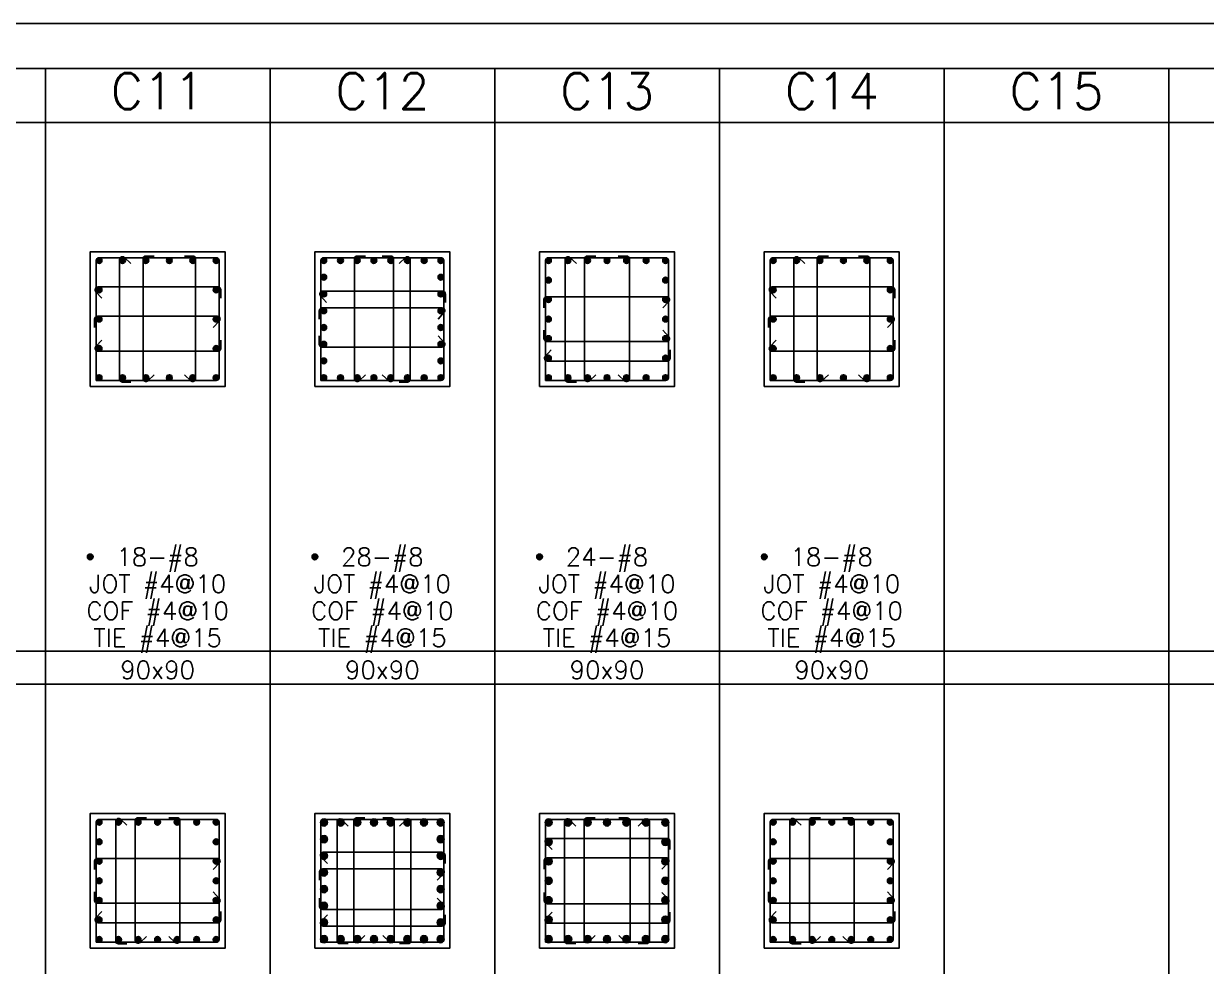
# Model space of a CAD drawing. Header units: millimetres. Extents: x 0 to 31920, y -6088 to 2522.
# Drawn here: x 1620 to 2410, y 1415 to 2044 of the extents above; entities that cross this region are included whole.
import ezdxf
from ezdxf.enums import TextEntityAlignment as Align

# ---------------------------------------------------------------- set-up
doc = ezdxf.new("R2010")
doc.units = ezdxf.units.MM
doc.header["$MEASUREMENT"] = 0
for name, color, linetype in [('DwFm', 7, 'Continuous'), ('S-RC', 130, 'Continuous'), ('S-REINF', 6, 'Continuous'), ('S-REINFD', 201, 'Continuous'), ('S-STUD', 1, 'Continuous'), ('S-TEXT', 2, 'Continuous')]:
    doc.layers.add(name, color=color, linetype=linetype)
doc.styles.add('CS4', font='romans.shx', dxfattribs={"width": 0.8, "bigfont": 'lsp.shx'})

# ---------------------------------------------------------------- blocks, each defined once
blk = doc.blocks.new('繪圖範圍')
blk.add_lwpolyline([(0, 51.1), (79.8, 51.1), (79.8, 0), (0, 0)], close=True)

msp = doc.modelspace()

# ---------------------------------------------------------------- hatches: boundary and pattern name
at = {"layer": 'S-REINFD'}
h = msp.add_hatch(color=256, dxfattribs=at)
edge = h.paths.add_edge_path()
edge.add_arc((1670.8, 1885.85), 1.91, 0, 360)
h = msp.add_hatch(color=256, dxfattribs=at)
edge = h.paths.add_edge_path()
edge.add_arc((1686.43, 1885.85), 1.91, 0, 360)
h = msp.add_hatch(color=256, dxfattribs=at)
edge = h.paths.add_edge_path()
edge.add_arc((1702.07, 1885.85), 1.91, 0, 360)
h = msp.add_hatch(color=256, dxfattribs=at)
edge = h.paths.add_edge_path()
edge.add_arc((1717.71, 1885.85), 1.91, 0, 360)
h = msp.add_hatch(color=256, dxfattribs=at)
edge = h.paths.add_edge_path()
edge.add_arc((1733.35, 1885.85), 1.91, 0, 360)
h = msp.add_hatch(color=256, dxfattribs=at)
edge = h.paths.add_edge_path()
edge.add_arc((1748.99, 1885.85), 1.91, 0, 360)
h = msp.add_hatch(color=256, dxfattribs=at)
edge = h.paths.add_edge_path()
edge.add_arc((1820.8, 1885.85), 1.91, 0, 360)
h = msp.add_hatch(color=256, dxfattribs=at)
edge = h.paths.add_edge_path()
edge.add_arc((1831.97, 1885.85), 1.91, 0, 360)
h = msp.add_hatch(color=256, dxfattribs=at)
edge = h.paths.add_edge_path()
edge.add_arc((1843.14, 1885.85), 1.91, 0, 360)
h = msp.add_hatch(color=256, dxfattribs=at)
edge = h.paths.add_edge_path()
edge.add_arc((1854.31, 1885.85), 1.91, 0, 360)
h = msp.add_hatch(color=256, dxfattribs=at)
edge = h.paths.add_edge_path()
edge.add_arc((1865.48, 1885.85), 1.91, 0, 360)
h = msp.add_hatch(color=256, dxfattribs=at)
edge = h.paths.add_edge_path()
edge.add_arc((1876.65, 1885.85), 1.91, 0, 360)
h = msp.add_hatch(color=256, dxfattribs=at)
edge = h.paths.add_edge_path()
edge.add_arc((1887.82, 1885.85), 1.91, 0, 360)
h = msp.add_hatch(color=256, dxfattribs=at)
edge = h.paths.add_edge_path()
edge.add_arc((1898.99, 1885.85), 1.91, 0, 360)
h = msp.add_hatch(color=256, dxfattribs=at)
edge = h.paths.add_edge_path()
edge.add_arc((1970.8, 1885.85), 1.91, 0, 360)
h = msp.add_hatch(color=256, dxfattribs=at)
edge = h.paths.add_edge_path()
edge.add_arc((1983.83, 1885.85), 1.91, 0, 360)
h = msp.add_hatch(color=256, dxfattribs=at)
edge = h.paths.add_edge_path()
edge.add_arc((1996.86, 1885.85), 1.91, 0, 360)
h = msp.add_hatch(color=256, dxfattribs=at)
edge = h.paths.add_edge_path()
edge.add_arc((2009.89, 1885.85), 1.91, 0, 360)
h = msp.add_hatch(color=256, dxfattribs=at)
edge = h.paths.add_edge_path()
edge.add_arc((2022.92, 1885.85), 1.91, 0, 360)
h = msp.add_hatch(color=256, dxfattribs=at)
edge = h.paths.add_edge_path()
edge.add_arc((2035.95, 1885.85), 1.91, 0, 360)
h = msp.add_hatch(color=256, dxfattribs=at)
edge = h.paths.add_edge_path()
edge.add_arc((2048.99, 1885.85), 1.91, 0, 360)
h = msp.add_hatch(color=256, dxfattribs=at)
edge = h.paths.add_edge_path()
edge.add_arc((2120.8, 1885.85), 1.91, 0, 360)
h = msp.add_hatch(color=256, dxfattribs=at)
edge = h.paths.add_edge_path()
edge.add_arc((2136.43, 1885.85), 1.91, 0, 360)
h = msp.add_hatch(color=256, dxfattribs=at)
edge = h.paths.add_edge_path()
edge.add_arc((2152.07, 1885.85), 1.91, 0, 360)
h = msp.add_hatch(color=256, dxfattribs=at)
edge = h.paths.add_edge_path()
edge.add_arc((2167.71, 1885.85), 1.91, 0, 360)
h = msp.add_hatch(color=256, dxfattribs=at)
edge = h.paths.add_edge_path()
edge.add_arc((2183.35, 1885.85), 1.91, 0, 360)
h = msp.add_hatch(color=256, dxfattribs=at)
edge = h.paths.add_edge_path()
edge.add_arc((2198.99, 1885.85), 1.91, 0, 360)
h = msp.add_hatch(color=256, dxfattribs=at)
edge = h.paths.add_edge_path()
edge.add_arc((1820.8, 1874.67), 1.91, 0, 360)
h = msp.add_hatch(color=256, dxfattribs=at)
edge = h.paths.add_edge_path()
edge.add_arc((1898.99, 1874.67), 1.91, 0, 360)
h = msp.add_hatch(color=256, dxfattribs=at)
edge = h.paths.add_edge_path()
edge.add_arc((1970.8, 1872.81), 1.91, 0, 360)
h = msp.add_hatch(color=256, dxfattribs=at)
edge = h.paths.add_edge_path()
edge.add_arc((2048.99, 1872.81), 1.91, 0, 360)
h = msp.add_hatch(color=256, dxfattribs=at)
edge = h.paths.add_edge_path()
edge.add_arc((1670.8, 1866.3), 1.91, 0, 360)
h = msp.add_hatch(color=256, dxfattribs=at)
edge = h.paths.add_edge_path()
edge.add_arc((1748.99, 1866.3), 1.91, 0, 360)
h = msp.add_hatch(color=256, dxfattribs=at)
edge = h.paths.add_edge_path()
edge.add_arc((1820.8, 1863.51), 1.91, 0, 360)
h = msp.add_hatch(color=256, dxfattribs=at)
edge = h.paths.add_edge_path()
edge.add_arc((1898.99, 1863.51), 1.91, 0, 360)
h = msp.add_hatch(color=256, dxfattribs=at)
edge = h.paths.add_edge_path()
edge.add_arc((2120.8, 1866.3), 1.91, 0, 360)
h = msp.add_hatch(color=256, dxfattribs=at)
edge = h.paths.add_edge_path()
edge.add_arc((2198.99, 1866.3), 1.91, 0, 360)
h = msp.add_hatch(color=256, dxfattribs=at)
edge = h.paths.add_edge_path()
edge.add_arc((1970.8, 1859.78), 1.91, 0, 360)
h = msp.add_hatch(color=256, dxfattribs=at)
edge = h.paths.add_edge_path()
edge.add_arc((2048.99, 1859.78), 1.91, 0, 360)
h = msp.add_hatch(color=256, dxfattribs=at)
edge = h.paths.add_edge_path()
edge.add_arc((1670.8, 1846.75), 1.91, 0, 360)
h = msp.add_hatch(color=256, dxfattribs=at)
edge = h.paths.add_edge_path()
edge.add_arc((1748.99, 1846.75), 1.91, 0, 360)
h = msp.add_hatch(color=256, dxfattribs=at)
edge = h.paths.add_edge_path()
edge.add_arc((1820.8, 1852.34), 1.91, 0, 360)
h = msp.add_hatch(color=256, dxfattribs=at)
edge = h.paths.add_edge_path()
edge.add_arc((1898.99, 1852.34), 1.91, 0, 360)
h = msp.add_hatch(color=256, dxfattribs=at)
edge = h.paths.add_edge_path()
edge.add_arc((1970.8, 1846.75), 1.91, 0, 360)
h = msp.add_hatch(color=256, dxfattribs=at)
edge = h.paths.add_edge_path()
edge.add_arc((2048.99, 1846.75), 1.91, 0, 360)
h = msp.add_hatch(color=256, dxfattribs=at)
edge = h.paths.add_edge_path()
edge.add_arc((2120.8, 1846.75), 1.91, 0, 360)
h = msp.add_hatch(color=256, dxfattribs=at)
edge = h.paths.add_edge_path()
edge.add_arc((2198.99, 1846.75), 1.91, 0, 360)
h = msp.add_hatch(color=256, dxfattribs=at)
edge = h.paths.add_edge_path()
edge.add_arc((1820.8, 1841.16), 1.91, 0, 360)
h = msp.add_hatch(color=256, dxfattribs=at)
edge = h.paths.add_edge_path()
edge.add_arc((1898.99, 1841.16), 1.91, 0, 360)
h = msp.add_hatch(color=256, dxfattribs=at)
edge = h.paths.add_edge_path()
edge.add_arc((1820.8, 1829.99), 1.91, 0, 360)
h = msp.add_hatch(color=256, dxfattribs=at)
edge = h.paths.add_edge_path()
edge.add_arc((1898.99, 1829.99), 1.91, 0, 360)
h = msp.add_hatch(color=256, dxfattribs=at)
edge = h.paths.add_edge_path()
edge.add_arc((1970.8, 1833.72), 1.91, 0, 360)
h = msp.add_hatch(color=256, dxfattribs=at)
edge = h.paths.add_edge_path()
edge.add_arc((2048.99, 1833.72), 1.91, 0, 360)
h = msp.add_hatch(color=256, dxfattribs=at)
edge = h.paths.add_edge_path()
edge.add_arc((1670.8, 1827.2), 1.91, 0, 360)
h = msp.add_hatch(color=256, dxfattribs=at)
edge = h.paths.add_edge_path()
edge.add_arc((1748.99, 1827.2), 1.91, 0, 360)
h = msp.add_hatch(color=256, dxfattribs=at)
edge = h.paths.add_edge_path()
edge.add_arc((2120.8, 1827.2), 1.91, 0, 360)
h = msp.add_hatch(color=256, dxfattribs=at)
edge = h.paths.add_edge_path()
edge.add_arc((2198.99, 1827.2), 1.91, 0, 360)
h = msp.add_hatch(color=256, dxfattribs=at)
edge = h.paths.add_edge_path()
edge.add_arc((1820.8, 1818.83), 1.91, 0, 360)
h = msp.add_hatch(color=256, dxfattribs=at)
edge = h.paths.add_edge_path()
edge.add_arc((1898.99, 1818.83), 1.91, 0, 360)
h = msp.add_hatch(color=256, dxfattribs=at)
edge = h.paths.add_edge_path()
edge.add_arc((1970.8, 1820.69), 1.91, 0, 360)
h = msp.add_hatch(color=256, dxfattribs=at)
edge = h.paths.add_edge_path()
edge.add_arc((2048.99, 1820.69), 1.91, 0, 360)
h = msp.add_hatch(color=256, dxfattribs=at)
edge = h.paths.add_edge_path()
edge.add_arc((1670.8, 1807.65), 1.91, 0, 360)
h = msp.add_hatch(color=256, dxfattribs=at)
edge = h.paths.add_edge_path()
edge.add_arc((1686.43, 1807.65), 1.91, 0, 360)
h = msp.add_hatch(color=256, dxfattribs=at)
edge = h.paths.add_edge_path()
edge.add_arc((1702.07, 1807.65), 1.91, 0, 360)
h = msp.add_hatch(color=256, dxfattribs=at)
edge = h.paths.add_edge_path()
edge.add_arc((1717.71, 1807.65), 1.91, 0, 360)
h = msp.add_hatch(color=256, dxfattribs=at)
edge = h.paths.add_edge_path()
edge.add_arc((1733.35, 1807.65), 1.91, 0, 360)
h = msp.add_hatch(color=256, dxfattribs=at)
edge = h.paths.add_edge_path()
edge.add_arc((1748.99, 1807.65), 1.91, 0, 360)
h = msp.add_hatch(color=256, dxfattribs=at)
edge = h.paths.add_edge_path()
edge.add_arc((1820.8, 1807.65), 1.91, 0, 360)
h = msp.add_hatch(color=256, dxfattribs=at)
edge = h.paths.add_edge_path()
edge.add_arc((1831.97, 1807.65), 1.91, 0, 360)
h = msp.add_hatch(color=256, dxfattribs=at)
edge = h.paths.add_edge_path()
edge.add_arc((1843.14, 1807.65), 1.91, 0, 360)
h = msp.add_hatch(color=256, dxfattribs=at)
edge = h.paths.add_edge_path()
edge.add_arc((1854.31, 1807.65), 1.91, 0, 360)
h = msp.add_hatch(color=256, dxfattribs=at)
edge = h.paths.add_edge_path()
edge.add_arc((1865.48, 1807.65), 1.91, 0, 360)
h = msp.add_hatch(color=256, dxfattribs=at)
edge = h.paths.add_edge_path()
edge.add_arc((1876.65, 1807.65), 1.91, 0, 360)
h = msp.add_hatch(color=256, dxfattribs=at)
edge = h.paths.add_edge_path()
edge.add_arc((1887.82, 1807.65), 1.91, 0, 360)
h = msp.add_hatch(color=256, dxfattribs=at)
edge = h.paths.add_edge_path()
edge.add_arc((1898.99, 1807.65), 1.91, 0, 360)
h = msp.add_hatch(color=256, dxfattribs=at)
edge = h.paths.add_edge_path()
edge.add_arc((1970.8, 1807.65), 1.91, 0, 360)
h = msp.add_hatch(color=256, dxfattribs=at)
edge = h.paths.add_edge_path()
edge.add_arc((1983.83, 1807.65), 1.91, 0, 360)
h = msp.add_hatch(color=256, dxfattribs=at)
edge = h.paths.add_edge_path()
edge.add_arc((1996.86, 1807.65), 1.91, 0, 360)
h = msp.add_hatch(color=256, dxfattribs=at)
edge = h.paths.add_edge_path()
edge.add_arc((2009.89, 1807.65), 1.91, 0, 360)
h = msp.add_hatch(color=256, dxfattribs=at)
edge = h.paths.add_edge_path()
edge.add_arc((2022.92, 1807.65), 1.91, 0, 360)
h = msp.add_hatch(color=256, dxfattribs=at)
edge = h.paths.add_edge_path()
edge.add_arc((2035.95, 1807.65), 1.91, 0, 360)
h = msp.add_hatch(color=256, dxfattribs=at)
edge = h.paths.add_edge_path()
edge.add_arc((2048.99, 1807.65), 1.91, 0, 360)
h = msp.add_hatch(color=256, dxfattribs=at)
edge = h.paths.add_edge_path()
edge.add_arc((2120.8, 1807.65), 1.91, 0, 360)
h = msp.add_hatch(color=256, dxfattribs=at)
edge = h.paths.add_edge_path()
edge.add_arc((2136.43, 1807.65), 1.91, 0, 360)
h = msp.add_hatch(color=256, dxfattribs=at)
edge = h.paths.add_edge_path()
edge.add_arc((2152.07, 1807.65), 1.91, 0, 360)
h = msp.add_hatch(color=256, dxfattribs=at)
edge = h.paths.add_edge_path()
edge.add_arc((2167.71, 1807.65), 1.91, 0, 360)
h = msp.add_hatch(color=256, dxfattribs=at)
edge = h.paths.add_edge_path()
edge.add_arc((2183.35, 1807.65), 1.91, 0, 360)
h = msp.add_hatch(color=256, dxfattribs=at)
edge = h.paths.add_edge_path()
edge.add_arc((2198.99, 1807.65), 1.91, 0, 360)
h = msp.add_hatch(color=256, dxfattribs=at)
edge = h.paths.add_edge_path()
edge.add_arc((1664.89, 1688), 1.91, 0, 360)
h = msp.add_hatch(color=256, dxfattribs=at)
edge = h.paths.add_edge_path()
edge.add_arc((1814.89, 1688), 1.91, 0, 360)
h = msp.add_hatch(color=256, dxfattribs=at)
edge = h.paths.add_edge_path()
edge.add_arc((1964.89, 1688), 1.91, 0, 360)
h = msp.add_hatch(color=256, dxfattribs=at)
edge = h.paths.add_edge_path()
edge.add_arc((2114.89, 1688), 1.91, 0, 360)
h = msp.add_hatch(color=256, dxfattribs=at)
edge = h.paths.add_edge_path()
edge.add_arc((1670.8, 1510.85), 1.91, 0, 360)
h = msp.add_hatch(color=256, dxfattribs=at)
edge = h.paths.add_edge_path()
edge.add_arc((1683.83, 1510.85), 1.91, 0, 360)
h = msp.add_hatch(color=256, dxfattribs=at)
edge = h.paths.add_edge_path()
edge.add_arc((1696.86, 1510.85), 1.91, 0, 360)
h = msp.add_hatch(color=256, dxfattribs=at)
edge = h.paths.add_edge_path()
edge.add_arc((1709.89, 1510.85), 1.91, 0, 360)
h = msp.add_hatch(color=256, dxfattribs=at)
edge = h.paths.add_edge_path()
edge.add_arc((1722.92, 1510.85), 1.91, 0, 360)
h = msp.add_hatch(color=256, dxfattribs=at)
edge = h.paths.add_edge_path()
edge.add_arc((1735.95, 1510.85), 1.91, 0, 360)
h = msp.add_hatch(color=256, dxfattribs=at)
edge = h.paths.add_edge_path()
edge.add_arc((1748.99, 1510.85), 1.91, 0, 360)
h = msp.add_hatch(color=256, dxfattribs=at)
edge = h.paths.add_edge_path()
edge.add_arc((1820.96, 1510.69), 2.38, 0, 360)
h = msp.add_hatch(color=256, dxfattribs=at)
edge = h.paths.add_edge_path()
edge.add_arc((1832.08, 1510.69), 2.38, 0, 360)
h = msp.add_hatch(color=256, dxfattribs=at)
edge = h.paths.add_edge_path()
edge.add_arc((1843.2, 1510.69), 2.38, 0, 360)
h = msp.add_hatch(color=256, dxfattribs=at)
edge = h.paths.add_edge_path()
edge.add_arc((1854.33, 1510.69), 2.38, 0, 360)
h = msp.add_hatch(color=256, dxfattribs=at)
edge = h.paths.add_edge_path()
edge.add_arc((1865.45, 1510.69), 2.38, 0, 360)
h = msp.add_hatch(color=256, dxfattribs=at)
edge = h.paths.add_edge_path()
edge.add_arc((1876.58, 1510.69), 2.38, 0, 360)
h = msp.add_hatch(color=256, dxfattribs=at)
edge = h.paths.add_edge_path()
edge.add_arc((1887.7, 1510.69), 2.38, 0, 360)
h = msp.add_hatch(color=256, dxfattribs=at)
edge = h.paths.add_edge_path()
edge.add_arc((1898.83, 1510.69), 2.38, 0, 360)
h = msp.add_hatch(color=256, dxfattribs=at)
edge = h.paths.add_edge_path()
edge.add_arc((1970.96, 1510.69), 2.38, 0, 360)
h = msp.add_hatch(color=256, dxfattribs=at)
edge = h.paths.add_edge_path()
edge.add_arc((1983.93, 1510.69), 2.38, 0, 360)
h = msp.add_hatch(color=256, dxfattribs=at)
edge = h.paths.add_edge_path()
edge.add_arc((1996.91, 1510.69), 2.38, 0, 360)
h = msp.add_hatch(color=256, dxfattribs=at)
edge = h.paths.add_edge_path()
edge.add_arc((2009.89, 1510.69), 2.38, 0, 360)
h = msp.add_hatch(color=256, dxfattribs=at)
edge = h.paths.add_edge_path()
edge.add_arc((2022.87, 1510.69), 2.38, 0, 360)
h = msp.add_hatch(color=256, dxfattribs=at)
edge = h.paths.add_edge_path()
edge.add_arc((2035.85, 1510.69), 2.38, 0, 360)
h = msp.add_hatch(color=256, dxfattribs=at)
edge = h.paths.add_edge_path()
edge.add_arc((2048.83, 1510.69), 2.38, 0, 360)
h = msp.add_hatch(color=256, dxfattribs=at)
edge = h.paths.add_edge_path()
edge.add_arc((2120.8, 1510.85), 1.91, 0, 360)
h = msp.add_hatch(color=256, dxfattribs=at)
edge = h.paths.add_edge_path()
edge.add_arc((2133.83, 1510.85), 1.91, 0, 360)
h = msp.add_hatch(color=256, dxfattribs=at)
edge = h.paths.add_edge_path()
edge.add_arc((2146.86, 1510.85), 1.91, 0, 360)
h = msp.add_hatch(color=256, dxfattribs=at)
edge = h.paths.add_edge_path()
edge.add_arc((2159.89, 1510.85), 1.91, 0, 360)
h = msp.add_hatch(color=256, dxfattribs=at)
edge = h.paths.add_edge_path()
edge.add_arc((2172.92, 1510.85), 1.91, 0, 360)
h = msp.add_hatch(color=256, dxfattribs=at)
edge = h.paths.add_edge_path()
edge.add_arc((2185.95, 1510.85), 1.91, 0, 360)
h = msp.add_hatch(color=256, dxfattribs=at)
edge = h.paths.add_edge_path()
edge.add_arc((2198.99, 1510.85), 1.91, 0, 360)
h = msp.add_hatch(color=256, dxfattribs=at)
edge = h.paths.add_edge_path()
edge.add_arc((1820.96, 1499.56), 2.38, 0, 360)
h = msp.add_hatch(color=256, dxfattribs=at)
edge = h.paths.add_edge_path()
edge.add_arc((1898.83, 1499.56), 2.38, 0, 360)
h = msp.add_hatch(color=256, dxfattribs=at)
edge = h.paths.add_edge_path()
edge.add_arc((1970.96, 1497.71), 2.38, 0, 360)
h = msp.add_hatch(color=256, dxfattribs=at)
edge = h.paths.add_edge_path()
edge.add_arc((2048.83, 1497.71), 2.38, 0, 360)
h = msp.add_hatch(color=256, dxfattribs=at)
edge = h.paths.add_edge_path()
edge.add_arc((1670.8, 1497.81), 1.91, 0, 360)
h = msp.add_hatch(color=256, dxfattribs=at)
edge = h.paths.add_edge_path()
edge.add_arc((1748.99, 1497.81), 1.91, 0, 360)
h = msp.add_hatch(color=256, dxfattribs=at)
edge = h.paths.add_edge_path()
edge.add_arc((2120.8, 1497.81), 1.91, 0, 360)
h = msp.add_hatch(color=256, dxfattribs=at)
edge = h.paths.add_edge_path()
edge.add_arc((2198.99, 1497.81), 1.91, 0, 360)
h = msp.add_hatch(color=256, dxfattribs=at)
edge = h.paths.add_edge_path()
edge.add_arc((1670.8, 1484.78), 1.91, 0, 360)
h = msp.add_hatch(color=256, dxfattribs=at)
edge = h.paths.add_edge_path()
edge.add_arc((1748.99, 1484.78), 1.91, 0, 360)
h = msp.add_hatch(color=256, dxfattribs=at)
edge = h.paths.add_edge_path()
edge.add_arc((1820.96, 1488.44), 2.38, 0, 360)
h = msp.add_hatch(color=256, dxfattribs=at)
edge = h.paths.add_edge_path()
edge.add_arc((1898.83, 1488.44), 2.38, 0, 360)
h = msp.add_hatch(color=256, dxfattribs=at)
edge = h.paths.add_edge_path()
edge.add_arc((1970.96, 1484.73), 2.38, 0, 360)
h = msp.add_hatch(color=256, dxfattribs=at)
edge = h.paths.add_edge_path()
edge.add_arc((2048.83, 1484.73), 2.38, 0, 360)
h = msp.add_hatch(color=256, dxfattribs=at)
edge = h.paths.add_edge_path()
edge.add_arc((2120.8, 1484.78), 1.91, 0, 360)
h = msp.add_hatch(color=256, dxfattribs=at)
edge = h.paths.add_edge_path()
edge.add_arc((2198.99, 1484.78), 1.91, 0, 360)
h = msp.add_hatch(color=256, dxfattribs=at)
edge = h.paths.add_edge_path()
edge.add_arc((1820.96, 1477.31), 2.38, 0, 360)
h = msp.add_hatch(color=256, dxfattribs=at)
edge = h.paths.add_edge_path()
edge.add_arc((1898.83, 1477.31), 2.38, 0, 360)
h = msp.add_hatch(color=256, dxfattribs=at)
edge = h.paths.add_edge_path()
edge.add_arc((1670.8, 1471.75), 1.91, 0, 360)
h = msp.add_hatch(color=256, dxfattribs=at)
edge = h.paths.add_edge_path()
edge.add_arc((1748.99, 1471.75), 1.91, 0, 360)
h = msp.add_hatch(color=256, dxfattribs=at)
edge = h.paths.add_edge_path()
edge.add_arc((1820.96, 1466.19), 2.38, 0, 360)
h = msp.add_hatch(color=256, dxfattribs=at)
edge = h.paths.add_edge_path()
edge.add_arc((1898.83, 1466.19), 2.38, 0, 360)
h = msp.add_hatch(color=256, dxfattribs=at)
edge = h.paths.add_edge_path()
edge.add_arc((1970.96, 1471.75), 2.38, 0, 360)
h = msp.add_hatch(color=256, dxfattribs=at)
edge = h.paths.add_edge_path()
edge.add_arc((2048.83, 1471.75), 2.38, 0, 360)
h = msp.add_hatch(color=256, dxfattribs=at)
edge = h.paths.add_edge_path()
edge.add_arc((2120.8, 1471.75), 1.91, 0, 360)
h = msp.add_hatch(color=256, dxfattribs=at)
edge = h.paths.add_edge_path()
edge.add_arc((2198.99, 1471.75), 1.91, 0, 360)
h = msp.add_hatch(color=256, dxfattribs=at)
edge = h.paths.add_edge_path()
edge.add_arc((1670.8, 1458.72), 1.91, 0, 360)
h = msp.add_hatch(color=256, dxfattribs=at)
edge = h.paths.add_edge_path()
edge.add_arc((1748.99, 1458.72), 1.91, 0, 360)
h = msp.add_hatch(color=256, dxfattribs=at)
edge = h.paths.add_edge_path()
edge.add_arc((1970.96, 1458.77), 2.38, 0, 360)
h = msp.add_hatch(color=256, dxfattribs=at)
edge = h.paths.add_edge_path()
edge.add_arc((2048.83, 1458.77), 2.38, 0, 360)
h = msp.add_hatch(color=256, dxfattribs=at)
edge = h.paths.add_edge_path()
edge.add_arc((2120.8, 1458.72), 1.91, 0, 360)
h = msp.add_hatch(color=256, dxfattribs=at)
edge = h.paths.add_edge_path()
edge.add_arc((2198.99, 1458.72), 1.91, 0, 360)
h = msp.add_hatch(color=256, dxfattribs=at)
edge = h.paths.add_edge_path()
edge.add_arc((1820.96, 1455.06), 2.38, 0, 360)
h = msp.add_hatch(color=256, dxfattribs=at)
edge = h.paths.add_edge_path()
edge.add_arc((1898.83, 1455.06), 2.38, 0, 360)
h = msp.add_hatch(color=256, dxfattribs=at)
edge = h.paths.add_edge_path()
edge.add_arc((1670.8, 1445.69), 1.91, 0, 360)
h = msp.add_hatch(color=256, dxfattribs=at)
edge = h.paths.add_edge_path()
edge.add_arc((1748.99, 1445.69), 1.91, 0, 360)
h = msp.add_hatch(color=256, dxfattribs=at)
edge = h.paths.add_edge_path()
edge.add_arc((1820.96, 1443.94), 2.38, 0, 360)
h = msp.add_hatch(color=256, dxfattribs=at)
edge = h.paths.add_edge_path()
edge.add_arc((1898.83, 1443.94), 2.38, 0, 360)
h = msp.add_hatch(color=256, dxfattribs=at)
edge = h.paths.add_edge_path()
edge.add_arc((1970.96, 1445.79), 2.38, 0, 360)
h = msp.add_hatch(color=256, dxfattribs=at)
edge = h.paths.add_edge_path()
edge.add_arc((2048.83, 1445.79), 2.38, 0, 360)
h = msp.add_hatch(color=256, dxfattribs=at)
edge = h.paths.add_edge_path()
edge.add_arc((2120.8, 1445.69), 1.91, 0, 360)
h = msp.add_hatch(color=256, dxfattribs=at)
edge = h.paths.add_edge_path()
edge.add_arc((2198.99, 1445.69), 1.91, 0, 360)
h = msp.add_hatch(color=256, dxfattribs=at)
edge = h.paths.add_edge_path()
edge.add_arc((1670.8, 1432.65), 1.91, 0, 360)
h = msp.add_hatch(color=256, dxfattribs=at)
edge = h.paths.add_edge_path()
edge.add_arc((1683.83, 1432.65), 1.91, 0, 360)
h = msp.add_hatch(color=256, dxfattribs=at)
edge = h.paths.add_edge_path()
edge.add_arc((1696.86, 1432.65), 1.91, 0, 360)
h = msp.add_hatch(color=256, dxfattribs=at)
edge = h.paths.add_edge_path()
edge.add_arc((1709.89, 1432.65), 1.91, 0, 360)
h = msp.add_hatch(color=256, dxfattribs=at)
edge = h.paths.add_edge_path()
edge.add_arc((1722.92, 1432.65), 1.91, 0, 360)
h = msp.add_hatch(color=256, dxfattribs=at)
edge = h.paths.add_edge_path()
edge.add_arc((1735.95, 1432.65), 1.91, 0, 360)
h = msp.add_hatch(color=256, dxfattribs=at)
edge = h.paths.add_edge_path()
edge.add_arc((1748.99, 1432.65), 1.91, 0, 360)
h = msp.add_hatch(color=256, dxfattribs=at)
edge = h.paths.add_edge_path()
edge.add_arc((1820.96, 1432.81), 2.38, 0, 360)
h = msp.add_hatch(color=256, dxfattribs=at)
edge = h.paths.add_edge_path()
edge.add_arc((1832.08, 1432.81), 2.38, 0, 360)
h = msp.add_hatch(color=256, dxfattribs=at)
edge = h.paths.add_edge_path()
edge.add_arc((1843.2, 1432.81), 2.38, 0, 360)
h = msp.add_hatch(color=256, dxfattribs=at)
edge = h.paths.add_edge_path()
edge.add_arc((1854.33, 1432.81), 2.38, 0, 360)
h = msp.add_hatch(color=256, dxfattribs=at)
edge = h.paths.add_edge_path()
edge.add_arc((1865.45, 1432.81), 2.38, 0, 360)
h = msp.add_hatch(color=256, dxfattribs=at)
edge = h.paths.add_edge_path()
edge.add_arc((1876.58, 1432.81), 2.38, 0, 360)
h = msp.add_hatch(color=256, dxfattribs=at)
edge = h.paths.add_edge_path()
edge.add_arc((1887.7, 1432.81), 2.38, 0, 360)
h = msp.add_hatch(color=256, dxfattribs=at)
edge = h.paths.add_edge_path()
edge.add_arc((1898.83, 1432.81), 2.38, 0, 360)
h = msp.add_hatch(color=256, dxfattribs=at)
edge = h.paths.add_edge_path()
edge.add_arc((1970.96, 1432.81), 2.38, 0, 360)
h = msp.add_hatch(color=256, dxfattribs=at)
edge = h.paths.add_edge_path()
edge.add_arc((1983.93, 1432.81), 2.38, 0, 360)
h = msp.add_hatch(color=256, dxfattribs=at)
edge = h.paths.add_edge_path()
edge.add_arc((1996.91, 1432.81), 2.38, 0, 360)
h = msp.add_hatch(color=256, dxfattribs=at)
edge = h.paths.add_edge_path()
edge.add_arc((2009.89, 1432.81), 2.38, 0, 360)
h = msp.add_hatch(color=256, dxfattribs=at)
edge = h.paths.add_edge_path()
edge.add_arc((2022.87, 1432.81), 2.38, 0, 360)
h = msp.add_hatch(color=256, dxfattribs=at)
edge = h.paths.add_edge_path()
edge.add_arc((2035.85, 1432.81), 2.38, 0, 360)
h = msp.add_hatch(color=256, dxfattribs=at)
edge = h.paths.add_edge_path()
edge.add_arc((2048.83, 1432.81), 2.38, 0, 360)
h = msp.add_hatch(color=256, dxfattribs=at)
edge = h.paths.add_edge_path()
edge.add_arc((2120.8, 1432.65), 1.91, 0, 360)
h = msp.add_hatch(color=256, dxfattribs=at)
edge = h.paths.add_edge_path()
edge.add_arc((2133.83, 1432.65), 1.91, 0, 360)
h = msp.add_hatch(color=256, dxfattribs=at)
edge = h.paths.add_edge_path()
edge.add_arc((2146.86, 1432.65), 1.91, 0, 360)
h = msp.add_hatch(color=256, dxfattribs=at)
edge = h.paths.add_edge_path()
edge.add_arc((2159.89, 1432.65), 1.91, 0, 360)
h = msp.add_hatch(color=256, dxfattribs=at)
edge = h.paths.add_edge_path()
edge.add_arc((2172.92, 1432.65), 1.91, 0, 360)
h = msp.add_hatch(color=256, dxfattribs=at)
edge = h.paths.add_edge_path()
edge.add_arc((2185.95, 1432.65), 1.91, 0, 360)
h = msp.add_hatch(color=256, dxfattribs=at)
edge = h.paths.add_edge_path()
edge.add_arc((2198.99, 1432.65), 1.91, 0, 360)

# ---------------------------------------------------------------- linework, layer by layer
at = {"layer": 'S-RC'}
for points in [[(1664.89, 1801.75), (1754.89, 1801.75), (1754.89, 1891.75), (1664.89, 1891.75), (1664.89, 1801.75)], [(1814.89, 1801.75), (1904.89, 1801.75), (1904.89, 1891.75), (1814.89, 1891.75), (1814.89, 1801.75)], [(1964.89, 1801.75), (2054.89, 1801.75), (2054.89, 1891.75), (1964.89, 1891.75), (1964.89, 1801.75)], [(2114.89, 1801.75), (2204.89, 1801.75), (2204.89, 1891.75), (2114.89, 1891.75), (2114.89, 1801.75)], [(1664.89, 1426.75), (1754.89, 1426.75), (1754.89, 1516.75), (1664.89, 1516.75), (1664.89, 1426.75)], [(1814.89, 1426.75), (1904.89, 1426.75), (1904.89, 1516.75), (1814.89, 1516.75), (1814.89, 1426.75)], [(1964.89, 1426.75), (2054.89, 1426.75), (2054.89, 1516.75), (1964.89, 1516.75), (1964.89, 1426.75)], [(2114.89, 1426.75), (2204.89, 1426.75), (2204.89, 1516.75), (2114.89, 1516.75), (2114.89, 1426.75)]]:
    msp.add_lwpolyline(points, dxfattribs=at)
at = {"layer": 'S-REINF', "color": 2}
for points in [[(1668.89, 1805.75), (1748.99, 1805.75, 0.414214), (1750.89, 1807.65), (1750.89, 1885.85, 0.414214), (1748.99, 1887.75), (1670.79, 1887.75, 0.414214), (1668.89, 1885.85), (1668.89, 1805.75)], [(1692.03, 1804.65), (1686.43, 1804.65, -0.414214), (1684.53, 1806.56), (1684.53, 1886.51, -0.653352), (1687.72, 1887.91), (1692.03, 1883.94)], [(1707.67, 1809.56), (1703.35, 1805.59, -0.653352), (1700.17, 1806.99), (1700.17, 1886.94, -0.414214), (1702.07, 1888.85), (1707.67, 1888.85)], [(1727.75, 1809.56), (1732.07, 1805.59, 0.653352), (1735.25, 1806.99), (1735.25, 1886.94, 0.414214), (1733.35, 1888.85), (1727.75, 1888.85)], [(1818.89, 1805.75), (1898.99, 1805.75, 0.414214), (1900.89, 1807.65), (1900.89, 1885.85, 0.414214), (1898.99, 1887.75), (1820.79, 1887.75, 0.414214), (1818.89, 1885.85), (1818.89, 1805.75)], [(1848.73, 1809.56), (1844.42, 1805.59, -0.653352), (1841.23, 1806.99), (1841.23, 1886.94, -0.414214), (1843.13, 1888.85), (1848.73, 1888.85)], [(1859.88, 1809.56), (1864.19, 1805.59, 0.653352), (1867.38, 1806.99), (1867.38, 1886.94, 0.414214), (1865.48, 1888.85), (1859.88, 1888.85)], [(1871.05, 1804.65), (1876.65, 1804.65, 0.414214), (1878.55, 1806.56), (1878.55, 1886.51, 0.653352), (1875.36, 1887.91), (1871.05, 1883.94)], [(1968.89, 1805.75), (2048.99, 1805.75, 0.414214), (2050.89, 1807.65), (2050.89, 1885.85, 0.414214), (2048.99, 1887.75), (1970.79, 1887.75, 0.414214), (1968.89, 1885.85), (1968.89, 1805.75)], [(1989.42, 1804.65), (1983.82, 1804.65, -0.414214), (1981.92, 1806.56), (1981.92, 1886.51, -0.653352), (1985.11, 1887.91), (1989.42, 1883.94)], [(2002.45, 1809.56), (1998.14, 1805.59, -0.653352), (1994.95, 1806.99), (1994.95, 1886.94, -0.414214), (1996.85, 1888.85), (2002.45, 1888.85)], [(2017.33, 1809.56), (2021.64, 1805.59, 0.653352), (2024.83, 1806.99), (2024.83, 1886.94, 0.414214), (2022.93, 1888.85), (2017.33, 1888.85)], [(2118.89, 1805.75), (2198.99, 1805.75, 0.414214), (2200.89, 1807.65), (2200.89, 1885.85, 0.414214), (2198.99, 1887.75), (2120.79, 1887.75, 0.414214), (2118.89, 1885.85), (2118.89, 1805.75)], [(2142.03, 1804.65), (2136.43, 1804.65, -0.414214), (2134.53, 1806.56), (2134.53, 1886.51, -0.653352), (2137.72, 1887.91), (2142.03, 1883.94)], [(2157.67, 1809.56), (2153.35, 1805.59, -0.653352), (2150.17, 1806.99), (2150.17, 1886.94, -0.414214), (2152.07, 1888.85), (2157.67, 1888.85)], [(2177.75, 1809.56), (2182.07, 1805.59, 0.653352), (2185.25, 1806.99), (2185.25, 1886.94, 0.414214), (2183.35, 1888.85), (2177.75, 1888.85)], [(1672.7, 1860.7), (1668.73, 1865.02, -0.653352), (1670.13, 1868.2), (1750.09, 1868.2, -0.414214), (1751.99, 1866.3), (1751.99, 1860.7)], [(1822.7, 1857.91), (1818.73, 1862.22, -0.653352), (1820.13, 1865.41), (1900.09, 1865.41, -0.414214), (1901.99, 1863.51), (1901.99, 1857.91)], [(2122.7, 1860.7), (2118.73, 1865.02, -0.653352), (2120.13, 1868.2), (2200.09, 1868.2, -0.414214), (2201.99, 1866.3), (2201.99, 1860.7)], [(1967.8, 1854.19), (1967.8, 1859.79, -0.414214), (1969.7, 1861.69), (2049.65, 1861.69, -0.653352), (2051.05, 1858.5), (2047.08, 1854.19)], [(1667.8, 1841.15), (1667.8, 1846.76, -0.414214), (1669.7, 1848.65), (1749.65, 1848.65, -0.653352), (1751.05, 1845.47), (1747.08, 1841.15)], [(1817.8, 1846.74), (1817.8, 1852.34, -0.414214), (1819.7, 1854.24), (1899.65, 1854.24, -0.653352), (1901.05, 1851.05), (1897.08, 1846.74)], [(2117.8, 1841.15), (2117.8, 1846.76, -0.414214), (2119.7, 1848.65), (2199.65, 1848.65, -0.653352), (2201.05, 1845.47), (2197.08, 1841.15)], [(1672.7, 1832.8), (1668.73, 1828.48, 0.653352), (1670.13, 1825.3), (1750.09, 1825.3, 0.414214), (1751.99, 1827.2), (1751.99, 1832.8)], [(1817.8, 1835.59), (1817.8, 1829.99, 0.414214), (1819.7, 1828.09), (1899.65, 1828.09, 0.653352), (1901.05, 1831.28), (1897.08, 1835.59)], [(1967.8, 1839.31), (1967.8, 1833.71, 0.414214), (1969.7, 1831.81), (2049.65, 1831.81, 0.653352), (2051.05, 1835), (2047.08, 1839.31)], [(2122.7, 1832.8), (2118.73, 1828.48, 0.653352), (2120.13, 1825.3), (2200.09, 1825.3, 0.414214), (2201.99, 1827.2), (2201.99, 1832.8)], [(1972.7, 1826.28), (1968.73, 1821.97, 0.653352), (1970.13, 1818.78), (2050.09, 1818.78, 0.414214), (2051.99, 1820.68), (2051.99, 1826.28)], [(1668.89, 1430.75), (1748.99, 1430.75, 0.414214), (1750.89, 1432.65), (1750.89, 1510.85, 0.414214), (1748.99, 1512.75), (1670.79, 1512.75, 0.414214), (1668.89, 1510.85), (1668.89, 1430.75)], [(1689.42, 1429.65), (1683.82, 1429.65, -0.414214), (1681.92, 1431.56), (1681.92, 1511.51, -0.653352), (1685.11, 1512.91), (1689.42, 1508.94)], [(1702.45, 1434.56), (1698.14, 1430.59, -0.653352), (1694.95, 1431.99), (1694.95, 1511.94, -0.414214), (1696.85, 1513.85), (1702.45, 1513.85)], [(1717.33, 1434.56), (1721.64, 1430.59, 0.653352), (1724.83, 1431.99), (1724.83, 1511.94, 0.414214), (1722.93, 1513.85), (1717.33, 1513.85)], [(1818.89, 1430.75), (1898.99, 1430.75, 0.414214), (1900.89, 1432.65), (1900.89, 1510.85, 0.414214), (1898.99, 1512.75), (1820.79, 1512.75, 0.414214), (1818.89, 1510.85), (1818.89, 1430.75)], [(1837.2, 1429.81), (1831.6, 1429.81, -0.414214), (1829.7, 1431.71), (1829.7, 1511.15, -0.665297), (1832.93, 1512.5), (1837.2, 1508.31)], [(1848.32, 1435.19), (1844.06, 1431, -0.665297), (1840.82, 1432.35), (1840.82, 1511.79, -0.414214), (1842.72, 1513.69), (1848.32, 1513.69)], [(1860.33, 1435.19), (1864.6, 1431, 0.665297), (1867.83, 1432.35), (1867.83, 1511.79, 0.414214), (1865.93, 1513.69), (1860.33, 1513.69)], [(1871.46, 1429.81), (1877.06, 1429.81, 0.414214), (1878.96, 1431.71), (1878.96, 1511.15, 0.665297), (1875.73, 1512.5), (1871.46, 1508.31)], [(1968.89, 1430.75), (2048.99, 1430.75, 0.414214), (2050.89, 1432.65), (2050.89, 1510.85, 0.414214), (2048.99, 1512.75), (1970.79, 1512.75, 0.414214), (1968.89, 1510.85), (1968.89, 1430.75)], [(1989.05, 1429.81), (1983.45, 1429.81, -0.414214), (1981.55, 1431.71), (1981.55, 1511.15, -0.665297), (1984.79, 1512.5), (1989.05, 1508.31)], [(2002.03, 1435.19), (1997.76, 1431, -0.665297), (1994.53, 1432.35), (1994.53, 1511.79, -0.414214), (1996.43, 1513.69), (2002.03, 1513.69)], [(2017.75, 1435.19), (2022.02, 1431, 0.665297), (2025.25, 1432.35), (2025.25, 1511.79, 0.414214), (2023.35, 1513.69), (2017.75, 1513.69)], [(2030.73, 1429.81), (2036.33, 1429.81, 0.414214), (2038.23, 1431.71), (2038.23, 1511.15, 0.665297), (2035, 1512.5), (2030.73, 1508.31)], [(2118.89, 1430.75), (2198.99, 1430.75, 0.414214), (2200.89, 1432.65), (2200.89, 1510.85, 0.414214), (2198.99, 1512.75), (2120.79, 1512.75, 0.414214), (2118.89, 1510.85), (2118.89, 1430.75)], [(2139.42, 1429.65), (2133.82, 1429.65, -0.414214), (2131.92, 1431.56), (2131.92, 1511.51, -0.653352), (2135.11, 1512.91), (2139.42, 1508.94)], [(2152.45, 1434.56), (2148.14, 1430.59, -0.653352), (2144.95, 1431.99), (2144.95, 1511.94, -0.414214), (2146.85, 1513.85), (2152.45, 1513.85)], [(2167.33, 1434.56), (2171.64, 1430.59, 0.653352), (2174.83, 1431.99), (2174.83, 1511.94, 0.414214), (2172.93, 1513.85), (2167.33, 1513.85)], [(1973.34, 1492.59), (1969.14, 1496.86, -0.665297), (1970.49, 1500.09), (2049.93, 1500.09, -0.414214), (2051.83, 1498.19), (2051.83, 1492.59)], [(1667.8, 1479.19), (1667.8, 1484.79, -0.414214), (1669.7, 1486.69), (1749.65, 1486.69, -0.653352), (1751.05, 1483.5), (1747.08, 1479.19)], [(1823.34, 1483.32), (1819.14, 1487.59, -0.665297), (1820.49, 1490.82), (1899.93, 1490.82, -0.414214), (1901.83, 1488.92), (1901.83, 1483.32)], [(1967.96, 1479.61), (1967.96, 1485.21, -0.414214), (1969.86, 1487.11), (2049.29, 1487.11, -0.665297), (2050.65, 1483.88), (2046.45, 1479.61)], [(2117.8, 1479.19), (2117.8, 1484.79, -0.414214), (2119.7, 1486.69), (2199.65, 1486.69, -0.653352), (2201.05, 1483.5), (2197.08, 1479.19)], [(1817.96, 1472.19), (1817.96, 1477.79, -0.414214), (1819.86, 1479.69), (1899.29, 1479.69, -0.665297), (1900.65, 1476.46), (1896.45, 1472.19)], [(1667.8, 1464.31), (1667.8, 1458.71, 0.414214), (1669.7, 1456.81), (1749.65, 1456.81, 0.653352), (1751.05, 1460), (1747.08, 1464.31)], [(1967.96, 1463.89), (1967.96, 1458.29, 0.414214), (1969.86, 1456.39), (2049.29, 1456.39, 0.665297), (2050.65, 1459.62), (2046.45, 1463.89)], [(2117.8, 1464.31), (2117.8, 1458.71, 0.414214), (2119.7, 1456.81), (2199.65, 1456.81, 0.653352), (2201.05, 1460), (2197.08, 1464.31)], [(1817.96, 1460.18), (1817.96, 1454.58, 0.414214), (1819.86, 1452.68), (1899.29, 1452.68, 0.665297), (1900.65, 1455.91), (1896.45, 1460.18)], [(1672.7, 1451.28), (1668.73, 1446.97, 0.653352), (1670.13, 1443.78), (1750.09, 1443.78, 0.414214), (1751.99, 1445.68), (1751.99, 1451.28)], [(1823.34, 1449.06), (1819.14, 1444.79, 0.665297), (1820.49, 1441.56), (1899.93, 1441.56, 0.414214), (1901.83, 1443.46), (1901.83, 1449.06)], [(1973.34, 1450.91), (1969.14, 1446.64, 0.665297), (1970.49, 1443.41), (2049.93, 1443.41, 0.414214), (2051.83, 1445.31), (2051.83, 1450.91)], [(2122.7, 1451.28), (2118.73, 1446.97, 0.653352), (2120.13, 1443.78), (2200.09, 1443.78, 0.414214), (2201.99, 1445.68), (2201.99, 1451.28)]]:
    msp.add_lwpolyline(points, format="xyb", dxfattribs=at)
at = {"layer": 'S-REINFD'}
for centre, radius in [((1670.8, 1885.85), 1.91), ((1686.43, 1885.85), 1.91), ((1702.07, 1885.85), 1.91), ((1717.71, 1885.85), 1.91), ((1733.35, 1885.85), 1.91), ((1748.99, 1885.85), 1.91), ((1820.8, 1885.85), 1.91), ((1831.97, 1885.85), 1.91), ((1843.14, 1885.85), 1.91), ((1854.31, 1885.85), 1.91), ((1865.48, 1885.85), 1.91), ((1876.65, 1885.85), 1.91), ((1887.82, 1885.85), 1.91), ((1898.99, 1885.85), 1.91), ((1970.8, 1885.85), 1.91), ((1983.83, 1885.85), 1.91), ((1996.86, 1885.85), 1.91), ((2009.89, 1885.85), 1.91), ((2022.92, 1885.85), 1.91), ((2035.95, 1885.85), 1.91), ((2048.99, 1885.85), 1.91), ((2120.8, 1885.85), 1.91), ((2136.43, 1885.85), 1.91), ((2152.07, 1885.85), 1.91), ((2167.71, 1885.85), 1.91), ((2183.35, 1885.85), 1.91), ((2198.99, 1885.85), 1.91), ((1820.8, 1874.67), 1.91), ((1898.99, 1874.67), 1.91), ((1970.8, 1872.81), 1.91), ((2048.99, 1872.81), 1.91), ((1670.8, 1866.3), 1.91), ((1748.99, 1866.3), 1.91), ((1820.8, 1863.51), 1.91), ((1898.99, 1863.51), 1.91), ((2120.8, 1866.3), 1.91), ((2198.99, 1866.3), 1.91), ((1970.8, 1859.78), 1.91), ((2048.99, 1859.78), 1.91), ((1670.8, 1846.75), 1.91), ((1748.99, 1846.75), 1.91), ((1820.8, 1852.34), 1.91), ((1898.99, 1852.34), 1.91), ((1970.8, 1846.75), 1.91), ((2048.99, 1846.75), 1.91), ((2120.8, 1846.75), 1.91), ((2198.99, 1846.75), 1.91), ((1820.8, 1841.16), 1.91), ((1898.99, 1841.16), 1.91), ((1820.8, 1829.99), 1.91), ((1898.99, 1829.99), 1.91), ((1970.8, 1833.72), 1.91), ((2048.99, 1833.72), 1.91), ((1670.8, 1827.2), 1.91), ((1748.99, 1827.2), 1.91), ((2120.8, 1827.2), 1.91), ((2198.99, 1827.2), 1.91), ((1820.8, 1818.83), 1.91), ((1898.99, 1818.83), 1.91), ((1970.8, 1820.69), 1.91), ((2048.99, 1820.69), 1.91), ((1670.8, 1807.65), 1.91), ((1686.43, 1807.65), 1.91), ((1702.07, 1807.65), 1.91), ((1717.71, 1807.65), 1.91), ((1733.35, 1807.65), 1.91), ((1748.99, 1807.65), 1.91), ((1820.8, 1807.65), 1.91), ((1831.97, 1807.65), 1.91), ((1843.14, 1807.65), 1.91), ((1854.31, 1807.65), 1.91), ((1865.48, 1807.65), 1.91), ((1876.65, 1807.65), 1.91), ((1887.82, 1807.65), 1.91), ((1898.99, 1807.65), 1.91), ((1970.8, 1807.65), 1.91), ((1983.83, 1807.65), 1.91), ((1996.86, 1807.65), 1.91), ((2009.89, 1807.65), 1.91), ((2022.92, 1807.65), 1.91), ((2035.95, 1807.65), 1.91), ((2048.99, 1807.65), 1.91), ((2120.8, 1807.65), 1.91), ((2136.43, 1807.65), 1.91), ((2152.07, 1807.65), 1.91), ((2167.71, 1807.65), 1.91), ((2183.35, 1807.65), 1.91), ((2198.99, 1807.65), 1.91), ((1664.89, 1688), 1.91), ((1814.89, 1688), 1.91), ((1964.89, 1688), 1.91), ((2114.89, 1688), 1.91), ((1670.8, 1510.85), 1.91), ((1683.83, 1510.85), 1.91), ((1696.86, 1510.85), 1.91), ((1709.89, 1510.85), 1.91), ((1722.92, 1510.85), 1.91), ((1735.95, 1510.85), 1.91), ((1748.99, 1510.85), 1.91), ((1820.96, 1510.69), 2.38), ((1832.08, 1510.69), 2.38), ((1843.2, 1510.69), 2.38), ((1854.33, 1510.69), 2.38), ((1865.45, 1510.69), 2.38), ((1876.58, 1510.69), 2.38), ((1887.7, 1510.69), 2.38), ((1898.83, 1510.69), 2.38), ((1970.96, 1510.69), 2.38), ((1983.93, 1510.69), 2.38), ((1996.91, 1510.69), 2.38), ((2009.89, 1510.69), 2.38), ((2022.87, 1510.69), 2.38), ((2035.85, 1510.69), 2.38), ((2048.83, 1510.69), 2.38), ((2120.8, 1510.85), 1.91), ((2133.83, 1510.85), 1.91), ((2146.86, 1510.85), 1.91), ((2159.89, 1510.85), 1.91), ((2172.92, 1510.85), 1.91), ((2185.95, 1510.85), 1.91), ((2198.99, 1510.85), 1.91), ((1820.96, 1499.56), 2.38), ((1898.83, 1499.56), 2.38), ((1970.96, 1497.71), 2.38), ((2048.83, 1497.71), 2.38), ((1670.8, 1497.81), 1.91), ((1748.99, 1497.81), 1.91), ((2120.8, 1497.81), 1.91), ((2198.99, 1497.81), 1.91), ((1670.8, 1484.78), 1.91), ((1748.99, 1484.78), 1.91), ((1820.96, 1488.44), 2.38), ((1898.83, 1488.44), 2.38), ((1970.96, 1484.73), 2.38), ((2048.83, 1484.73), 2.38), ((2120.8, 1484.78), 1.91), ((2198.99, 1484.78), 1.91), ((1820.96, 1477.31), 2.38), ((1898.83, 1477.31), 2.38), ((1670.8, 1471.75), 1.91), ((1748.99, 1471.75), 1.91), ((1820.96, 1466.19), 2.38), ((1898.83, 1466.19), 2.38), ((1970.96, 1471.75), 2.38), ((2048.83, 1471.75), 2.38), ((2120.8, 1471.75), 1.91), ((2198.99, 1471.75), 1.91), ((1670.8, 1458.72), 1.91), ((1748.99, 1458.72), 1.91), ((1970.96, 1458.77), 2.38), ((2048.83, 1458.77), 2.38), ((2120.8, 1458.72), 1.91), ((2198.99, 1458.72), 1.91), ((1820.96, 1455.06), 2.38), ((1898.83, 1455.06), 2.38), ((1670.8, 1445.69), 1.91), ((1748.99, 1445.69), 1.91), ((1820.96, 1443.94), 2.38), ((1898.83, 1443.94), 2.38), ((1970.96, 1445.79), 2.38), ((2048.83, 1445.79), 2.38), ((2120.8, 1445.69), 1.91), ((2198.99, 1445.69), 1.91), ((1670.8, 1432.65), 1.91), ((1683.83, 1432.65), 1.91), ((1696.86, 1432.65), 1.91), ((1709.89, 1432.65), 1.91), ((1722.92, 1432.65), 1.91), ((1735.95, 1432.65), 1.91), ((1748.99, 1432.65), 1.91), ((1820.96, 1432.81), 2.38), ((1832.08, 1432.81), 2.38), ((1843.2, 1432.81), 2.38), ((1854.33, 1432.81), 2.38), ((1865.45, 1432.81), 2.38), ((1876.58, 1432.81), 2.38), ((1887.7, 1432.81), 2.38), ((1898.83, 1432.81), 2.38), ((1970.96, 1432.81), 2.38), ((1983.93, 1432.81), 2.38), ((1996.91, 1432.81), 2.38), ((2009.89, 1432.81), 2.38), ((2022.87, 1432.81), 2.38), ((2035.85, 1432.81), 2.38), ((2048.83, 1432.81), 2.38), ((2120.8, 1432.65), 1.91), ((2133.83, 1432.65), 1.91), ((2146.86, 1432.65), 1.91), ((2159.89, 1432.65), 1.91), ((2172.92, 1432.65), 1.91), ((2185.95, 1432.65), 1.91), ((2198.99, 1432.65), 1.91)]:
    msp.add_circle(centre, radius, dxfattribs=at)
at = {"layer": 'S-STUD'}
for p, q in [((15, 2014), (3020, 2014)), ((1635, 2014), (1635, 53)), ((1785, 2014), (1785, 53)), ((1935, 2014), (1935, 53)), ((2085, 2014), (2085, 53)), ((2235, 2014), (2235, 53)), ((2385, 2014), (2385, 53)), ((15, 1978), (3020, 1978)), ((15, 1625), (3020, 1625)), ((15, 1603), (3020, 1603))]:
    msp.add_line(p, q, dxfattribs=at)

# ---------------------------------------------------------------- block references
at = {"layer": 'DwFm', "xscale": 40, "yscale": 40, "zscale": 40}
msp.add_blockref('繪圖範圍', (0, 0), dxfattribs=at)

# ---------------------------------------------------------------- texts
at = {"layer": 'S-TEXT', "style": 'CS4'}
for s, height, p in [('C11', 24, (1710, 1987)), ('C12', 24, (1860, 1987)), ('C13', 24, (2010, 1987)), ('C14', 24, (2160, 1987)), ('C15', 24, (2310, 1987)), ('18-#8', 12, (1709.89, 1682)), ('28-#8', 12, (1859.89, 1682)), ('24-#8', 12, (2009.89, 1682)), ('18-#8', 12, (2159.89, 1682)), ('JOT #4@10', 12, (1709.89, 1664)), ('JOT #4@10', 12, (1859.89, 1664)), ('JOT #4@10', 12, (2009.89, 1664)), ('JOT #4@10', 12, (2159.89, 1664)), ('COF #4@10', 12, (1709.89, 1646)), ('COF #4@10', 12, (1859.89, 1646)), ('COF #4@10', 12, (2009.89, 1646)), ('COF #4@10', 12, (2159.89, 1646)), ('TIE #4@15', 12, (1709.89, 1628)), ('TIE #4@15', 12, (1859.89, 1628)), ('TIE #4@15', 12, (2009.89, 1628)), ('TIE #4@15', 12, (2159.89, 1628)), ('90x90', 12, (1709.89, 1606.5)), ('90x90', 12, (1859.89, 1606.5)), ('90x90', 12, (2009.89, 1606.5)), ('90x90', 12, (2159.89, 1606.5))]:
    msp.add_text(s, height=height, dxfattribs=at).set_placement(p, align=Align.CENTER)

doc.saveas('drawing.dxf')
